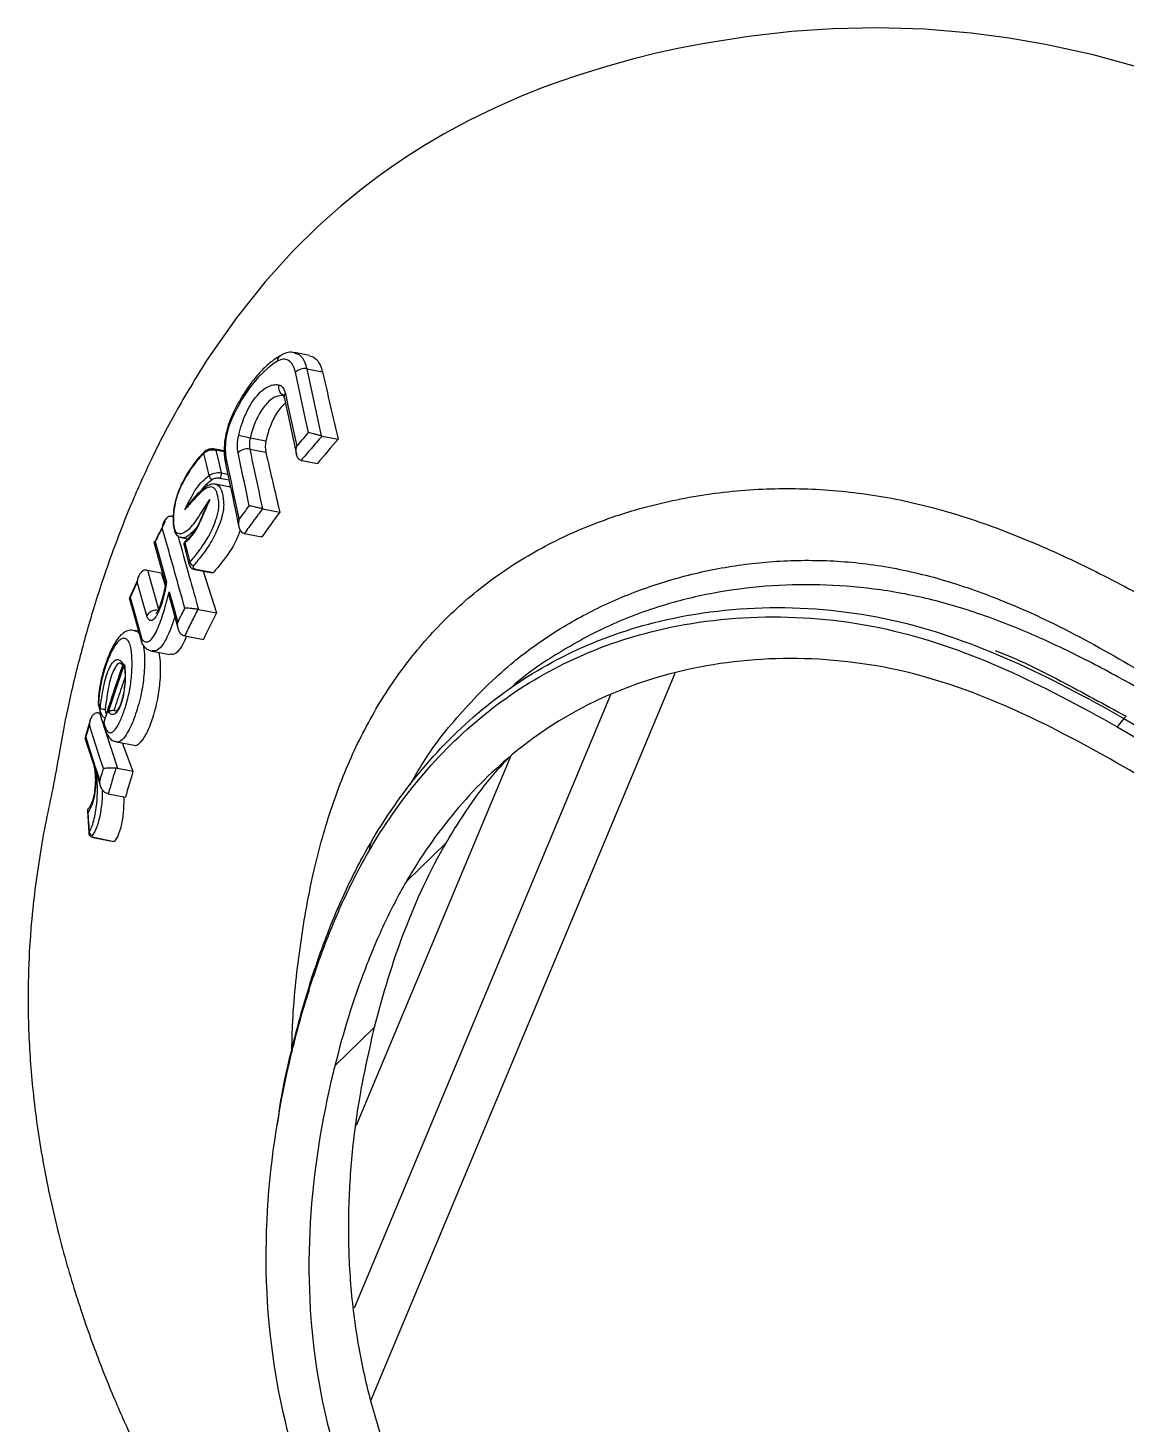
# Paper-space layout '_Trimétrica' of a CAD drawing. Header units: millimetres. Extents: x -50 to 61, y -52 to 56.
# Drawn here: x -50 to -3.5, y -2.8 to 56.3 of the extents above; entities that cross this region are included whole.
import ezdxf

# ---------------------------------------------------------------- set-up
doc = ezdxf.new("R2010")
doc.units = ezdxf.units.MM

psp = doc.layouts.new('_Trimétrica')

# ---------------------------------------------------------------- linework, layer by layer
at = {"color": 7, "linetype": 'Continuous', "lineweight": 25}
for p, q in [((-38.112, 42.408), (-38.744, 42.528)), ((-38.226, 41.842), (-37.565, 41.715)), ((-39.184, 40.632), (-39.185, 40.637)), ((-41.721, 38.366), (-42.114, 38.441)), ((-40.642, 38.444), (-39.965, 38.315)), ((-40.622, 38.919), (-39.956, 38.792)), ((-37.578, 38.995), (-36.899, 38.865)), ((-42.555, 38.335), (-42.669, 38.216)), ((-42.559, 38.339), (-42.556, 38.342)), ((-38.468, 37.964), (-38.442, 37.958)), ((-38.442, 37.958), (-37.775, 37.83)), ((-41.458, 36.838), (-42.09, 36.959)), ((-41.469, 36.892), (-41.52, 36.85)), ((-40.108, 35.921), (-39.371, 35.78)), ((-44.7, 34.508), (-44.204, 32.737)), ((-43.548, 34.705), (-43.259, 34.65)), ((-43.424, 34.363), (-43.201, 33.533)), ((-40.873, 34.865), (-40.127, 34.723)), ((-44.974, 33.316), (-44.496, 31.614)), ((-44.974, 33.316), (-44.392, 33.205)), ((-44.392, 33.205), (-44.22, 32.672)), ((-42.968, 33.35), (-42.214, 33.206)), ((-42.968, 33.35), (-42.967, 33.35)), ((-42.928, 33.367), (-42.178, 33.224)), ((-42.608, 33.282), (-42.051, 31.513)), ((-45.749, 32.15), (-45.211, 30.238)), ((-44.013, 32.057), (-43.669, 30.826)), ((-42.813, 31.659), (-42.051, 31.513)), ((-45.351, 30.737), (-45.513, 30.768)), ((-43.396, 30.534), (-42.606, 30.383)), ((-44.776, 29.887), (-44.022, 29.743)), ((-22.649, 28.947), (-35.512, -1.81)), ((-25.366, 28.041), (-36.227, 2.072)), ((-47.059, 27.652), (-46.958, 27.298)), ((-47.04, 27.721), (-46.966, 27.461)), ((-47.002, 27.274), (-46.943, 27.263)), ((-46.37, 27.381), (-46.284, 27.365)), ((-46.311, 27.353), (-46.311, 27.353)), ((-47.392, 26.974), (-47.615, 26.228)), ((-3.918, 26.682), (-3.92, 26.678)), ((-3.632, 27.04), (-3.918, 26.682)), ((-3.539, 27.131), (-3.632, 27.04)), ((-46.286, 26.048), (-45.536, 25.904)), ((-31.877, 26.458), (-31.97, 26.367)), ((-46.045, 26.002), (-45.586, 24.805)), ((-29.591, 25.455), (-36.137, 9.805)), ((-46.244, 24.931), (-45.586, 24.805)), ((-47.043, 24.438), (-46.956, 24.166)), ((-46.631, 23.853), (-45.903, 23.714)), ((-47.509, 23.127), (-47.449, 22.195)), ((-47.28, 23.521), (-47.264, 23.627)), ((-47.218, 21.99), (-46.397, 21.833)), ((-47.216, 21.989), (-47.218, 21.99)), ((-47.193, 21.995), (-46.38, 21.839)), ((-35.534, 21.753), (-35.603, 21.409)), ((-35.603, 21.409), (-35.599, 21.406)), ((-34.009, 20.145), (-32.317, 21.796)), ((-38.119, 15.718), (-38.174, 15.398)), ((-38.174, 15.398), (-38.17, 15.396)), ((-37.039, 12.336), (-35.356, 13.978)), ((-38.741, 13.499), (-38.793, 13.187)), ((-38.793, 13.187), (-38.789, 13.184))]:
    psp.add_line(p, q, dxfattribs=at)
at = {"color": 8, "linetype": 'Continuous', "lineweight": 25}
for p, q in [((-41.719, 38.323), (-42.076, 38.391)), ((-41.846, 37.437), (-41.574, 37.385)), ((-41.519, 37.125), (-41.91, 37.2)), ((-43.917, 35.597), (-43.885, 35.484)), ((-46.37, 27.381), (-46.309, 27.366)), ((-47.458, 22.194), (-47.445, 22.233))]:
    psp.add_line(p, q, dxfattribs=at)
at = {"color": 7, "linetype": 'Continuous', "lineweight": 25, "flags": 128}
for points in [[(-2.675, 54.518), (-4.932, 55.127), (-6.955, 55.57), (-8.482, 55.836), (-10.102, 56.05), (-12.077, 56.214), (-14.063, 56.272), (-15.955, 56.232), (-17.694, 56.115), (-19.527, 55.91), (-21.47, 55.603), (-22.524, 55.397), (-23.434, 55.197), (-24.433, 54.951), (-25.586, 54.631), (-26.726, 54.277), (-27.599, 53.977), (-28.298, 53.717), (-29.172, 53.367), (-30.247, 52.894), (-31.399, 52.332), (-32.409, 51.787), (-33.272, 51.278), (-34.002, 50.815), (-34.633, 50.388), (-35.207, 49.977), (-35.918, 49.437), (-36.771, 48.739), (-37.754, 47.861), (-38.826, 46.803), (-39.984, 45.524), (-41.207, 43.997), (-42.469, 42.19), (-42.469, 42.19)], [(-38.152, 39.141), (-38.276, 39.714), (-38.705, 41.693)], [(-38.226, 41.842), (-37.784, 39.799), (-37.612, 39.003)], [(-39.135, 40.798), (-39.011, 40.225), (-38.653, 38.561)], [(-39.185, 40.637), (-39.032, 39.922), (-38.666, 38.22)], [(-42.358, 37.319), (-42.463, 37.755), (-42.585, 38.258)], [(-42.076, 38.391), (-41.951, 37.871), (-41.846, 37.437)], [(-41.675, 37.864), (-41.674, 37.861), (-41.674, 37.858)], [(-44.646, 34.515), (-44.498, 33.987), (-44.168, 32.811)], [(-43.392, 34.473), (-43.279, 34.056), (-43.172, 33.658)], [(-45.004, 31.389), (-45.152, 31.917), (-45.408, 32.827)], [(-45.702, 32.155), (-45.553, 31.627), (-45.206, 30.392)], [(-44.052, 32.396), (-43.904, 31.868), (-43.69, 31.104)], [(-47.002, 27.274), (-46.709, 26.368), (-46.244, 24.931)], [(-46.836, 24.917), (-46.997, 25.415), (-47.433, 26.763)], [(-47.623, 26.227), (-47.547, 25.993), (-47.259, 25.103)], [(-47.588, 26.243), (-47.427, 25.745), (-47.258, 25.223)], [(-47.196, 25.032), (-47.065, 24.628), (-46.991, 24.397)], [(-39.44, 10.114), (-39.463, 9.971), (-39.486, 9.827)]]:
    psp.add_lwpolyline(points, dxfattribs=at)
at = {"color": 8, "linetype": 'Continuous', "lineweight": 25, "flags": 128}
psp.add_lwpolyline([(-47.193, 21.995), (-47.207, 21.99), (-47.216, 21.989)], dxfattribs=at)
at = {"color": 8, "linetype": 'Continuous', "lineweight": 25}
for centre, radius, start, end in [((-39.198, 42.177), 0.273, 123.42864, 182.38594), ((-39.002, 40.668), 0.186, 135.55231, 189.64078), ((-41.329, 39.782), 0.0937, 163.11819, 217.18883), ((-42.134, 38.387), 0.0578, 4.42679, 69.32725), ((-42.48, 38.269), 0.105, 138.28293, 185.68354), ((-41.493, 37.888), 0.183, 141.49262, 187.6647), ((-43.277, 34.48), 0.115, 129.63006, 183.83563), ((-42.964, 33.396), 0.046, 266.87436, 321.27868)]:
    psp.add_arc(centre, radius, start, end, dxfattribs=at)
at = {"color": 7, "linetype": 'Continuous', "lineweight": 25}
for centre, radius, start, end in [((-38.325, 41.313), 0.537, 79.36825, 135.00041), ((-39.075, 41.062), 0.358, 163.04776, 254.7106), ((-38.839, 47.344), 8.611, 254.72768, 258.05347), ((-40.745, 37.929), 0.525, 78.75638, 138.04602), ((-42.186, 37.325), 0.173, 181.77019, 257.52073), ((-42.1, 37.379), 0.261, 316.86855, 12.91851), ((-42.994, 33.686), 0.18, 188.88011, 260.58989), ((-44.593, 31.147), 0.477, 78.32714, 149.52661), ((-46.773, 28.008), 0.58, 250.5583, 271.07256), ((-46.766, 26.891), 0.0624, 163.27053, 199.8418), ((-47.283, 22.257), 0.163, 188.57462, 264.85575)]:
    psp.add_arc(centre, radius, start, end, dxfattribs=at)
for points, knots in [([(-42.469, 42.19), (-42.919, 41.463), (-43.773, 40.087), (-44.829, 38.006), (-45.673, 36.119), (-46.328, 34.454), (-46.824, 33.047), (-47.325, 31.49), (-47.838, 29.68), (-48.367, 27.49), (-48.699, 25.651), (-48.952, 24.18), (-49.274, 22.724), (-49.53, 21.285), (-49.752, 19.762), (-49.93, 18.047), (-50.037, 16.07), (-50.026, 13.779), (-49.842, 11.166), (-49.442, 8.34), (-48.834, 5.498), (-48.086, 2.838), (-47.264, 0.439), (-46.415, -1.697), (-45.594, -3.536), (-44.791, -5.181), (-43.953, -6.773), (-42.989, -8.482), (-41.936, -10.22), (-40.92, -11.791), (-40.032, -13.099), (-39.172, -14.322), (-38.262, -15.57), (-37.286, -16.857), (-36.341, -18.06), (-35.441, -19.168), (-34.582, -20.194), (-33.253, -21.74), (-31.33, -23.868), (-28.668, -26.577), (-26.739, -28.452), (-25.676, -29.386), (-25.628, -29.428)], [0, 0, 0, 0, 0.036542, 0.069246, 0.097967, 0.122586, 0.143012, 0.159179, 0.18935, 0.220567, 0.24939, 0.272929, 0.292927, 0.312597, 0.333149, 0.355617, 0.381624, 0.411173, 0.444309, 0.481067, 0.517343, 0.550483, 0.580508, 0.607416, 0.631189, 0.650606, 0.670618, 0.692983, 0.717719, 0.739843, 0.756468, 0.771241, 0.790012, 0.808326, 0.825427, 0.841371, 0.856215, 0.870359, 0.909829, 0.952465, 0.997851, 1, 1, 1, 1]), ([(-39.346, 42.398), (-39.475, 42.315), (-39.763, 42.133), (-40.183, 41.734), (-40.606, 41.232), (-40.994, 40.639), (-41.264, 40.16), (-41.39, 39.863), (-41.414, 39.807)], [0, 0, 0, 0, 0.161233, 0.357544, 0.556673, 0.754476, 0.953874, 1, 1, 1, 1]), ([(-39.47, 42.165), (-39.836, 41.944), (-40.185, 41.625), (-40.847, 40.788), (-41.143, 40.295), (-41.404, 39.725)], [0, 0, 0, 0, 0.5, 0.5, 1, 1, 1, 1]), ([(-38.705, 41.693), (-38.757, 41.934), (-38.862, 42.11), (-39.067, 42.235), (-39.143, 42.254), (-39.303, 42.244), (-39.386, 42.216), (-39.47, 42.165)], [0, 0, 0, 0, 0.5, 0.5, 0.75, 0.75, 1, 1, 1, 1]), ([(-38.75, 42.515), (-38.792, 42.526), (-38.924, 42.561), (-39.136, 42.516), (-39.282, 42.434), (-39.345, 42.398)], [0, 0, 0, 0, 0.208123, 0.656268, 1, 1, 1, 1]), ([(-38.117, 42.387), (-38.04, 42.369), (-37.859, 42.329), (-37.67, 42.069), (-37.595, 41.815), (-37.565, 41.715)], [0, 0, 0, 0, 0.305029, 0.725533, 1, 1, 1, 1]), ([(-41.107, 39.037), (-41.035, 39.35), (-40.934, 39.653), (-40.752, 40.059), (-40.685, 40.189), (-40.545, 40.427), (-40.471, 40.535), (-40.316, 40.73), (-40.234, 40.817), (-40.071, 40.962), (-39.988, 41.021), (-39.821, 41.113), (-39.737, 41.144), (-39.575, 41.177), (-39.495, 41.179), (-39.418, 41.166)], [0, 0, 0, 0, 0.25, 0.25, 0.375, 0.375, 0.5, 0.5, 0.625, 0.625, 0.75, 0.75, 0.875, 0.875, 1, 1, 1, 1]), ([(-39.418, 41.166), (-39.351, 41.155), (-39.291, 41.116), (-39.194, 40.99), (-39.158, 40.904), (-39.135, 40.798)], [0, 0, 0, 0, 0.5, 0.5, 1, 1, 1, 1]), ([(-39.128, 40.371), (-39.18, 40.335), (-39.357, 40.211), (-39.625, 39.78), (-39.844, 39.255), (-39.928, 38.908), (-39.956, 38.792)], [0, 0, 0, 0, 0.143973, 0.487105, 0.829563, 1, 1, 1, 1]), ([(-39.22, 40.74), (-39.221, 40.741), (-39.23, 40.748), (-39.205, 40.72), (-39.192, 40.657), (-39.187, 40.632)], [0, 0, 0, 0, 0.114731, 0.637087, 1, 1, 1, 1]), ([(-41.413, 39.806), (-41.43, 39.773), (-41.511, 39.619), (-41.609, 39.292), (-41.701, 38.853), (-41.731, 38.415), (-41.722, 38.079), (-41.678, 37.912), (-41.666, 37.865)], [0, 0, 0, 0, 0.057879, 0.273366, 0.485939, 0.699029, 0.91544, 1, 1, 1, 1]), ([(-41.404, 39.725), (-41.524, 39.463), (-41.611, 39.152), (-41.672, 38.692), (-41.681, 38.542), (-41.676, 38.254), (-41.662, 38.122), (-41.637, 38.002)], [0, 0, 0, 0, 0.5, 0.5, 0.75, 0.75, 1, 1, 1, 1]), ([(-41.135, 38.28), (-41.158, 38.386), (-41.167, 38.507), (-41.157, 38.767), (-41.139, 38.902), (-41.107, 39.037)], [0, 0, 0, 0, 0.5, 0.5, 1, 1, 1, 1]), ([(-38.653, 38.561), (-38.577, 38.651), (-38.5, 38.741), (-38.422, 38.831), (-38.333, 38.934), (-38.243, 39.038), (-38.152, 39.141)], [0, 0, 0, 0, 0.0004459593, 0.0004459593, 0.0004459593, 0.0009607484, 0.0009607484, 0.0009607484, 0.0009607484]), ([(-37.612, 39.003), (-37.664, 39.017), (-37.72, 39.032), (-37.828, 39.06), (-37.879, 39.074), (-38.02, 39.11), (-38.097, 39.128), (-38.152, 39.141)], [0, 0, 0, 0, 0.25, 0.25, 0.5, 0.5, 1, 1, 1, 1]), ([(-42.114, 38.441), (-42.114, 38.441), (-42.152, 38.452), (-42.243, 38.454), (-42.376, 38.438), (-42.485, 38.402), (-42.534, 38.356), (-42.552, 38.339)], [0, 0, 0, 0, 0.00244, 0.262777, 0.533242, 0.825866, 1, 1, 1, 1]), ([(-40.642, 38.444), (-40.498, 37.764), (-40.354, 37.084), (-40.21, 36.403), (-40.176, 36.243), (-40.142, 36.082), (-40.108, 35.921)], [0, 0, 0, 0, 0.002672109, 0.002672109, 0.002672109, 0.0033034, 0.0033034, 0.0033034, 0.0033034]), ([(-38.468, 37.964), (-38.519, 37.977), (-38.563, 38.01), (-38.629, 38.099), (-38.65, 38.153), (-38.69, 38.323), (-38.683, 38.446), (-38.653, 38.561)], [0, 0, 0, 0, 0.25, 0.25, 0.5, 0.5, 1, 1, 1, 1]), ([(-37.578, 38.995), (-37.736, 38.817), (-37.892, 38.638), (-38.046, 38.459), (-38.188, 38.295), (-38.329, 38.129), (-38.468, 37.964)], [0, 0, 0, 0, 0.00088878, 0.00088878, 0.00088878, 0.001707212, 0.001707212, 0.001707212, 0.001707212]), ([(-42.669, 38.216), (-42.725, 38.16), (-42.904, 37.98), (-43.167, 37.605), (-43.427, 37.173), (-43.62, 36.778), (-43.753, 36.409), (-43.843, 36.031), (-43.891, 35.661), (-43.894, 35.322), (-43.859, 35.046), (-43.781, 34.842), (-43.654, 34.728), (-43.572, 34.716), (-43.541, 34.712)], [0, 0, 0, 0, 0.0746443, 0.2396492, 0.3792594, 0.4742503, 0.5604944, 0.6406926, 0.7162467, 0.7889158, 0.8560875, 0.9117396, 0.96711, 1, 1, 1, 1]), ([(-42.585, 38.258), (-42.738, 38.113), (-42.885, 37.943), (-43.167, 37.557), (-43.302, 37.343), (-43.496, 36.988), (-43.558, 36.864), (-43.671, 36.594), (-43.723, 36.446), (-43.807, 36.133), (-43.84, 35.965), (-43.877, 35.634), (-43.882, 35.467), (-43.866, 35.241), (-43.856, 35.169), (-43.826, 35.043), (-43.806, 34.989), (-43.754, 34.917), (-43.724, 34.895), (-43.66, 34.87), (-43.627, 34.867), (-43.525, 34.872), (-43.455, 34.894), (-43.313, 34.975), (-43.24, 35.032), (-43.099, 35.173), (-43.028, 35.257), (-42.888, 35.447), (-42.82, 35.555), (-42.614, 35.878), (-42.474, 36.092), (-42.333, 36.306)], [0, 0, 0, 0, 0.125, 0.125, 0.25, 0.25, 0.3125, 0.3125, 0.375, 0.375, 0.4375, 0.4375, 0.5, 0.5, 0.53125, 0.53125, 0.5625, 0.5625, 0.59375, 0.59375, 0.625, 0.625, 0.6875, 0.6875, 0.75, 0.75, 0.8125, 0.8125, 0.875, 0.875, 1, 1, 1, 1]), ([(-42.076, 38.391), (-42.165, 38.409), (-42.272, 38.404), (-42.46, 38.355), (-42.54, 38.311), (-42.585, 38.258)], [0, 0, 0, 0, 0.5, 0.5, 1, 1, 1, 1]), ([(-41.674, 37.858), (-41.623, 37.62), (-41.432, 36.716), (-41.241, 35.813), (-41.101, 35.147)], [0, 0, 0, 0, 0.263476, 1, 1, 1, 1]), ([(-41.637, 38.002), (-41.492, 37.322), (-41.348, 36.641), (-41.205, 35.961), (-41.169, 35.791), (-41.133, 35.621), (-41.097, 35.451)], [0, 0, 0, 0, 0.002671984, 0.002671984, 0.002671984, 0.003339843, 0.003339843, 0.003339843, 0.003339843]), ([(-40.662, 36.044), (-40.702, 36.235), (-40.742, 36.426), (-40.783, 36.617), (-40.9, 37.171), (-41.018, 37.726), (-41.135, 38.28)], [0, 0, 0, 0, 0.00075, 0.00075, 0.00075, 0.002928262, 0.002928262, 0.002928262, 0.002928262]), ([(-39.965, 38.315), (-39.866, 37.893), (-39.767, 37.47), (-39.569, 36.625), (-39.471, 36.203), (-39.371, 35.78)], [0, 0, 0, 0, 0.5, 0.5, 1, 1, 1, 1]), ([(-43.39, 35.884), (-43.313, 36.033), (-43.235, 36.182), (-43.116, 36.405), (-43.076, 36.48), (-42.996, 36.628), (-42.955, 36.697), (-42.825, 36.887), (-42.734, 36.992), (-42.548, 37.173), (-42.454, 37.248), (-42.358, 37.319)], [0, 0, 0, 0, 0.25, 0.25, 0.375, 0.375, 0.5, 0.5, 0.75, 0.75, 1, 1, 1, 1]), ([(-42.358, 37.319), (-42.313, 37.367), (-42.232, 37.407), (-42.043, 37.451), (-41.935, 37.454), (-41.846, 37.437)], [0, 0, 0, 0, 0.5, 0.5, 1, 1, 1, 1]), ([(-43.172, 33.658), (-43.11, 33.731), (-43.047, 33.806), (-42.921, 33.961), (-42.859, 34.04), (-42.671, 34.29), (-42.547, 34.47), (-42.365, 34.782), (-42.305, 34.896), (-42.191, 35.139), (-42.138, 35.269), (-42.065, 35.478), (-42.043, 35.549), (-42.002, 35.695), (-41.984, 35.771), (-41.957, 35.923), (-41.948, 36.001), (-41.948, 36.144), (-41.955, 36.211), (-41.981, 36.401), (-42.005, 36.521), (-42.06, 36.669), (-42.082, 36.711), (-42.133, 36.776), (-42.162, 36.8), (-42.254, 36.846), (-42.322, 36.845), (-42.46, 36.801), (-42.531, 36.757), (-42.737, 36.599), (-42.87, 36.454), (-43.133, 36.17), (-43.262, 36.027), (-43.39, 35.884)], [0, 0, 0, 0, 0.0625, 0.0625, 0.125, 0.125, 0.25, 0.25, 0.3125, 0.3125, 0.375, 0.375, 0.40625, 0.40625, 0.4375, 0.4375, 0.46875, 0.46875, 0.5, 0.5, 0.5625, 0.5625, 0.59375, 0.59375, 0.625, 0.625, 0.6875, 0.6875, 0.75, 0.75, 0.875, 0.875, 1, 1, 1, 1]), ([(-42.566, 36.79), (-42.616, 36.752), (-42.77, 36.636), (-42.946, 36.44), (-43.069, 36.301), (-43.101, 36.264)], [0, 0, 0, 0, 0.264384, 0.808753, 1, 1, 1, 1]), ([(-42.11, 36.955), (-42.12, 36.958), (-42.19, 36.984), (-42.331, 36.935), (-42.466, 36.873), (-42.543, 36.809), (-42.566, 36.79)], [0, 0, 0, 0, 0.059375, 0.422265, 0.822635, 1, 1, 1, 1]), ([(-41.91, 37.2), (-41.965, 37.211), (-42.031, 37.211), (-42.146, 37.194), (-42.195, 37.177), (-42.223, 37.156)], [0, 0, 0, 0, 0.5, 0.5, 1, 1, 1, 1]), ([(-38.862, 12.925), (-38.854, 13.292), (-38.822, 14.78), (-38.547, 17.308), (-38.023, 20.367), (-37.255, 23.167), (-36.265, 25.698), (-35.006, 28.02), (-33.477, 30.116), (-31.674, 31.966), (-29.596, 33.55), (-27.246, 34.843), (-24.658, 35.829), (-21.878, 36.492), (-19.021, 36.803), (-16.146, 36.765), (-13.299, 36.389), (-10.447, 35.643), (-7.615, 34.584), (-4.802, 33.278), (-1.459, 31.493), (2.396, 29.193), (6.775, 26.478), (10.985, 23.991), (15.048, 21.882), (18.927, 20.044), (22.849, 18.299), (26.368, 16.775), (29.473, 15.418), (32.12, 14.245), (34.348, 13.117), (36.091, 12.017), (37.369, 11.023), (38.473, 9.895), (39.385, 8.606), (39.741, 7.67), (39.923, 7.191)], [0, 0, 0, 0, 0.011294, 0.045768, 0.079768, 0.110223, 0.140278, 0.170045, 0.199672, 0.229347, 0.259295, 0.28976, 0.320723, 0.351908, 0.383041, 0.411849, 0.44029, 0.46839, 0.496493, 0.52487, 0.553616, 0.599463, 0.645776, 0.692017, 0.731184, 0.770364, 0.809778, 0.849596, 0.876437, 0.903421, 0.92958, 0.944468, 0.958655, 0.972294, 0.985824, 1, 1, 1, 1]), ([(-42.333, 36.306), (-42.417, 36.12), (-42.5, 35.934), (-42.623, 35.655), (-42.664, 35.561), (-42.746, 35.375), (-42.786, 35.281), (-43.002, 34.853), (-43.199, 34.635), (-43.392, 34.473)], [0, 0, 0, 0, 0.25, 0.25, 0.375, 0.375, 0.5, 0.5, 1, 1, 1, 1]), ([(-43.39, 35.884), (-43.323, 35.982), (-43.236, 36.109), (-43.122, 36.231), (-43.096, 36.259)], [0, 0, 0, 0, 0.769331, 1, 1, 1, 1]), ([(-42.374, 36.254), (-42.403, 36.192), (-42.457, 36.075), (-42.508, 35.957), (-42.532, 35.902)], [0, 0, 0, 0, 0.53197, 1, 1, 1, 1]), ([(-43.947, 35.602), (-44.002, 35.608), (-44.057, 35.594), (-44.153, 35.536), (-44.194, 35.495), (-44.295, 35.353), (-44.333, 35.237), (-44.346, 35.12)], [0, 0, 0, 0, 0.25, 0.25, 0.5, 0.5, 1, 1, 1, 1]), ([(-42.532, 35.902), (-42.595, 35.756), (-42.71, 35.488), (-42.884, 35.118), (-43.068, 34.849), (-43.225, 34.674), (-43.321, 34.598), (-43.353, 34.573)], [0, 0, 0, 0, 0.247776, 0.45374, 0.666929, 0.891881, 1, 1, 1, 1]), ([(-41.097, 35.451), (-41.026, 35.549), (-40.955, 35.647), (-40.883, 35.744), (-40.81, 35.844), (-40.736, 35.944), (-40.662, 36.044)], [0, 0, 0, 0, 0.0004729517, 0.0004729517, 0.0004729517, 0.0009567223, 0.0009567223, 0.0009567223, 0.0009567223]), ([(-40.098, 35.919), (-40.231, 35.743), (-40.363, 35.567), (-40.493, 35.39), (-40.621, 35.215), (-40.747, 35.04), (-40.872, 34.865)], [0, 0, 0, 0, 0.000856119, 0.000856119, 0.000856119, 0.001701371, 0.001701371, 0.001701371, 0.001701371]), ([(-40.108, 35.921), (-40.161, 35.933), (-40.221, 35.946), (-40.334, 35.971), (-40.388, 35.983), (-40.534, 36.015), (-40.61, 36.032), (-40.662, 36.044)], [0, 0, 0, 0, 0.25, 0.25, 0.5, 0.5, 1, 1, 1, 1]), ([(-44.22, 35.381), (-44.355, 35.13), (-44.512, 34.836), (-44.648, 34.54), (-44.668, 34.498)], [0, 0, 0, 0, 0.856463, 1, 1, 1, 1]), ([(-44.346, 35.12), (-44.393, 35.026), (-44.439, 34.933), (-44.486, 34.84), (-44.54, 34.731), (-44.593, 34.623), (-44.646, 34.515)], [0, 0, 0, 0, 0.0003995513, 0.0003995513, 0.0003995513, 0.0008630711, 0.0008630711, 0.0008630711, 0.0008630711]), ([(-43.389, 31.709), (-43.669, 32.709), (-43.95, 33.709), (-44.23, 34.709), (-44.269, 34.846), (-44.307, 34.983), (-44.346, 35.12)], [0, 0, 0, 0, 0.004265101, 0.004265101, 0.004265101, 0.004849306, 0.004849306, 0.004849306, 0.004849306]), ([(-41.046, 35.003), (-41.114, 34.829), (-41.283, 34.402), (-41.621, 33.905), (-41.931, 33.508), (-42.118, 33.293), (-42.178, 33.224)], [0, 0, 0, 0, 0.214079, 0.527108, 0.848815, 1, 1, 1, 1]), ([(-41.097, 35.451), (-41.101, 35.427), (-41.109, 35.383), (-41.114, 35.324), (-41.115, 35.229), (-41.101, 35.123), (-41.058, 35.016), (-41.01, 34.944), (-40.949, 34.889), (-40.898, 34.873), (-40.873, 34.865)], [0, 0, 0, 0, 0.102703, 0.186212, 0.250529, 0.499413, 0.632452, 0.749888, 0.879112, 1, 1, 1, 1]), ([(-44.646, 34.515), (-44.65, 34.515), (-44.661, 34.515), (-44.69, 34.514), (-44.694, 34.511), (-44.697, 34.508)], [0, 0, 0, 0, 0.119871, 0.324533, 1, 1, 1, 1]), ([(-43.352, 34.567), (-43.371, 34.548), (-43.407, 34.513), (-43.435, 34.437), (-43.427, 34.387), (-43.424, 34.363)], [0, 0, 0, 0, 0.362696, 0.690671, 1, 1, 1, 1]), ([(-33.852, 24.227), (-33.7, 24.5), (-33.073, 25.627), (-31.673, 27.374), (-29.803, 29.24), (-27.851, 30.667), (-25.928, 31.749), (-23.86, 32.614), (-21.672, 33.248), (-19.38, 33.644), (-16.998, 33.781), (-14.536, 33.641), (-12.013, 33.153), (-9.479, 32.343), (-6.666, 31.134), (-3.618, 29.483), (-0.353, 27.463), (2.866, 25.356), (6.084, 23.254), (9.359, 21.276), (12.7, 19.481), (16.088, 17.872), (20.634, 15.891), (24.674, 14.259), (28.184, 12.841), (30.018, 12.053), (31.61, 11.26), (32.945, 10.465), (33.891, 9.796), (34.428, 9.314), (34.634, 9.129)], [0, 0, 0, 0, 0.014099, 0.058097, 0.101941, 0.135058, 0.16832, 0.201581, 0.234696, 0.267584, 0.300547, 0.333392, 0.366474, 0.399719, 0.432878, 0.478343, 0.523858, 0.569137, 0.614414, 0.659787, 0.705153, 0.750479, 0.795814, 0.886374, 0.910734, 0.93509, 0.959395, 0.974898, 0.990379, 1, 1, 1, 1]), ([(-45.018, 33.322), (-45.074, 33.327), (-45.129, 33.31), (-45.225, 33.25), (-45.265, 33.207), (-45.363, 33.062), (-45.398, 32.945), (-45.408, 32.827)], [0, 0, 0, 0, 0.25, 0.25, 0.5, 0.5, 1, 1, 1, 1]), ([(-43.199, 33.535), (-43.198, 33.531), (-43.196, 33.5), (-43.159, 33.448), (-43.094, 33.393), (-43.028, 33.36), (-42.979, 33.355), (-42.966, 33.354)], [0, 0, 0, 0, 0.03444, 0.302705, 0.564309, 0.880049, 1, 1, 1, 1]), ([(-43.024, 33.508), (-43.048, 33.48), (-43.052, 33.45), (-43.018, 33.398), (-42.98, 33.377), (-42.928, 33.367)], [0, 0, 0, 0, 0.5, 0.5, 1, 1, 1, 1]), ([(-42.178, 33.224), (-42.185, 33.217), (-42.197, 33.205), (-42.209, 33.207), (-42.214, 33.208)], [0, 0, 0, 0, 0.586955, 1, 1, 1, 1]), ([(-45.404, 32.863), (-45.497, 32.666), (-45.61, 32.427), (-45.708, 32.187), (-45.725, 32.145)], [0, 0, 0, 0, 0.825442, 1, 1, 1, 1]), ([(-45.408, 32.827), (-45.453, 32.726), (-45.497, 32.626), (-45.541, 32.525), (-45.595, 32.402), (-45.649, 32.278), (-45.702, 32.155)], [0, 0, 0, 0, 0.0004288727, 0.0004288727, 0.0004288727, 0.0009533956, 0.0009533956, 0.0009533956, 0.0009533956]), ([(-44.168, 32.811), (-44.187, 32.691), (-44.205, 32.571), (-44.252, 32.341), (-44.279, 32.229), (-44.339, 32.012), (-44.371, 31.907), (-44.44, 31.71), (-44.477, 31.617), (-44.557, 31.448), (-44.598, 31.374), (-44.686, 31.256), (-44.731, 31.213), (-44.822, 31.174), (-44.867, 31.176), (-44.946, 31.241), (-44.98, 31.303), (-45.004, 31.389)], [0, 0, 0, 0, 0.125, 0.125, 0.25, 0.25, 0.375, 0.375, 0.5, 0.5, 0.625, 0.625, 0.75, 0.75, 0.875, 0.875, 1, 1, 1, 1]), ([(-44.206, 32.757), (-44.217, 32.689), (-44.248, 32.482), (-44.328, 32.149), (-44.432, 31.825), (-44.53, 31.606), (-44.589, 31.506), (-44.618, 31.479), (-44.611, 31.484), (-44.611, 31.484)], [0, 0, 0, 0, 0.1208064, 0.3622717, 0.6153671, 0.7871603, 0.9082966, 0.9931378, 1, 1, 1, 1]), ([(-44.168, 32.811), (-44.172, 32.807), (-44.183, 32.797), (-44.199, 32.779), (-44.2, 32.765), (-44.2, 32.756)], [0, 0, 0, 0, 0.225484, 0.536484, 1, 1, 1, 1]), ([(-2.52, 28.045), (-3.302, 28.481), (-4.848, 29.344), (-7.188, 30.479), (-9.525, 31.427), (-11.876, 32.135), (-14.22, 32.562), (-16.538, 32.736), (-18.804, 32.673), (-20.999, 32.385), (-23.226, 31.845), (-25.446, 31.019), (-27.584, 29.837), (-28.969, 28.914), (-29.58, 28.333), (-29.609, 28.306)], [0, 0, 0, 0, 0.081786, 0.161666, 0.240153, 0.318171, 0.397053, 0.47568, 0.555051, 0.634637, 0.71386, 0.807591, 0.901267, 0.995412, 1, 1, 1, 1]), ([(-45.746, 32.15), (-45.741, 32.152), (-45.735, 32.155), (-45.706, 32.155), (-45.702, 32.155)], [0, 0, 0, 0, 0.870677, 1, 1, 1, 1]), ([(-45.206, 30.392), (-45.16, 30.329), (-45.108, 30.295), (-44.998, 30.276), (-44.942, 30.291), (-44.826, 30.366), (-44.77, 30.427), (-44.66, 30.591), (-44.607, 30.693), (-44.458, 31.024), (-44.369, 31.282), (-44.245, 31.69), (-44.206, 31.83), (-44.13, 32.113), (-44.091, 32.254), (-44.052, 32.396)], [0, 0, 0, 0, 0.125, 0.125, 0.25, 0.25, 0.375, 0.375, 0.5, 0.5, 0.75, 0.75, 0.875, 0.875, 1, 1, 1, 1]), ([(-44.008, 32.058), (-44.03, 32.159), (-44.055, 32.272), (-44.052, 32.384), (-44.052, 32.396)], [0, 0, 0, 0, 0.898977, 1, 1, 1, 1]), ([(-35.534, 21.753), (-35.461, 21.878), (-35.387, 22.003), (-33.97, 24.344), (-32.269, 26.311), (-28.228, 29.408), (-25.889, 30.532), (-20.12, 31.911), (-16.569, 31.951), (-9.938, 30.37), (-6.823, 28.857), (-3.632, 27.04)], [0, 0, 0, 0, 0.012839, 0.012839, 0.242297, 0.242297, 0.471754, 0.471754, 0.747104, 0.747104, 1, 1, 1, 1]), ([(-43.69, 31.104), (-43.637, 31.212), (-43.583, 31.321), (-43.529, 31.429), (-43.483, 31.523), (-43.436, 31.616), (-43.389, 31.709)], [0, 0, 0, 0, 0.0004639313, 0.0004639313, 0.0004639313, 0.0008633374, 0.0008633374, 0.0008633374, 0.0008633374]), ([(-42.836, 31.663), (-42.928, 31.482), (-43.019, 31.302), (-43.109, 31.122), (-43.206, 30.926), (-43.302, 30.73), (-43.396, 30.534)], [0.000000852, 0.000000852, 0.000000852, 0.000000852, 0.000773262, 0.000773262, 0.000773262, 0.00161133, 0.00161133, 0.00161133, 0.00161133]), ([(-42.836, 31.663), (-42.891, 31.67), (-42.953, 31.677), (-43.07, 31.689), (-43.125, 31.694), (-43.27, 31.706), (-43.343, 31.709), (-43.389, 31.709)], [0, 0, 0, 0, 0.25, 0.25, 0.5, 0.5, 1, 1, 1, 1]), ([(-35.603, 21.409), (-35.53, 21.534), (-35.457, 21.658), (-34.048, 23.988), (-32.357, 25.944), (-28.343, 29.025), (-26.021, 30.142), (-20.294, 31.516), (-16.766, 31.556), (-10.196, 29.994), (-7.101, 28.494), (-3.918, 26.682)], [0, 0, 0, 0, 0.012839, 0.012839, 0.242297, 0.242297, 0.471754, 0.471754, 0.747104, 0.747104, 1, 1, 1, 1]), ([(-45.513, 30.753), (-45.554, 30.764), (-45.672, 30.797), (-45.87, 30.737), (-46.064, 30.615), (-46.241, 30.424), (-46.42, 30.141), (-46.61, 29.731), (-46.783, 29.264), (-46.919, 28.775), (-47.004, 28.328), (-47.049, 27.959), (-47.056, 27.745), (-47.058, 27.676)], [0, 0, 0, 0, 0.036231, 0.105518, 0.175944, 0.256191, 0.361208, 0.493602, 0.649743, 0.764072, 0.865222, 0.956658, 1, 1, 1, 1]), ([(-43.431, 30.542), (-43.483, 30.556), (-43.529, 30.587), (-43.602, 30.668), (-43.63, 30.718), (-43.69, 30.875), (-43.701, 30.992), (-43.69, 31.104)], [0, 0, 0, 0, 0.25, 0.25, 0.5, 0.5, 1, 1, 1, 1]), ([(-46.825, 26.87), (-46.781, 26.697), (-46.724, 26.552), (-46.621, 26.444), (-46.584, 26.428), (-46.509, 26.428), (-46.472, 26.445), (-46.397, 26.502), (-46.36, 26.543), (-46.288, 26.641), (-46.252, 26.698), (-46.148, 26.888), (-46.083, 27.036), (-45.959, 27.362), (-45.899, 27.541), (-45.819, 27.83), (-45.794, 27.929), (-45.748, 28.138), (-45.726, 28.247), (-45.689, 28.468), (-45.673, 28.581), (-45.647, 28.813), (-45.638, 28.931), (-45.626, 29.163), (-45.623, 29.279), (-45.624, 29.507), (-45.629, 29.622), (-45.646, 29.838), (-45.659, 29.94), (-45.696, 30.127), (-45.721, 30.207), (-45.783, 30.327), (-45.819, 30.366), (-45.895, 30.418), (-45.935, 30.429), (-46.015, 30.428), (-46.056, 30.416), (-46.137, 30.372), (-46.177, 30.339), (-46.256, 30.257), (-46.295, 30.206), (-46.371, 30.094), (-46.407, 30.033), (-46.514, 29.833), (-46.581, 29.681), (-46.708, 29.358), (-46.768, 29.188), (-46.877, 28.819), (-46.926, 28.617), (-46.983, 28.297), (-46.999, 28.186), (-47.025, 27.957), (-47.035, 27.839), (-47.04, 27.721)], [0, 0, 0, 0, 0.0625, 0.0625, 0.09375, 0.09375, 0.125, 0.125, 0.15625, 0.15625, 0.1875, 0.1875, 0.25, 0.25, 0.3125, 0.3125, 0.34375, 0.34375, 0.375, 0.375, 0.40625, 0.40625, 0.4375, 0.4375, 0.46875, 0.46875, 0.5, 0.5, 0.53125, 0.53125, 0.5625, 0.5625, 0.59375, 0.59375, 0.625, 0.625, 0.65625, 0.65625, 0.6875, 0.6875, 0.71875, 0.71875, 0.75, 0.75, 0.8125, 0.8125, 0.875, 0.875, 0.9375, 0.9375, 0.96875, 0.96875, 1, 1, 1, 1]), ([(-45.171, 30.161), (-45.173, 30.163), (-45.2, 30.188), (-45.218, 30.253), (-45.222, 30.331), (-45.21, 30.376), (-45.206, 30.392)], [0, 0, 0, 0, 0.039437, 0.455823, 0.814782, 1, 1, 1, 1]), ([(-45.169, 30.162), (-45.159, 30.147), (-45.117, 30.082), (-44.994, 29.958), (-44.85, 29.914), (-44.781, 29.892)], [0, 0, 0, 0, 0.1386088, 0.5817937, 1, 1, 1, 1]), ([(-43.323, 30.52), (-43.329, 30.501), (-43.405, 30.29), (-43.581, 29.977), (-43.821, 29.728), (-43.965, 29.756), (-44.018, 29.766)], [0, 0, 0, 0, 0.0364845, 0.4067259, 0.7805732, 1, 1, 1, 1]), ([(-44.484, 29.832), (-44.467, 29.706), (-44.417, 29.34), (-44.435, 28.646), (-44.547, 27.775), (-44.777, 26.949), (-45.049, 26.297), (-45.306, 25.975), (-45.464, 25.857), (-45.531, 25.907), (-45.535, 25.909)], [0, 0, 0, 0, 0.075805, 0.221415, 0.366456, 0.559234, 0.759268, 0.890288, 0.994924, 1, 1, 1, 1]), ([(-3.916, 25.154), (-6.94, 26.875), (-9.879, 28.299), (-16.119, 29.783), (-19.469, 29.745), (-24.908, 28.44), (-27.114, 27.379), (-30.926, 24.453), (-32.532, 22.594), (-33.87, 20.382), (-33.94, 20.264), (-34.009, 20.145)], [0.7180504, 0.7180504, 0.7180504, 0.7180504, 0.760959, 0.760959, 0.8076771, 0.8076771, 0.8466089, 0.8466089, 0.8855407, 0.8855407, 0.887719, 0.887719, 0.887719, 0.887719]), ([(-9.069, 29.908), (-9.06, 29.904), (-8.122, 29.567), (-6.269, 28.626), (-4.456, 27.633), (-3.539, 27.131)], [0, 0, 0, 0, 0.005135, 0.496498, 1, 1, 1, 1]), ([(-46.966, 27.461), (-46.937, 27.777), (-46.892, 28.075), (-46.803, 28.498), (-46.77, 28.635), (-46.696, 28.888), (-46.656, 29.006), (-46.566, 29.218), (-46.519, 29.309), (-46.416, 29.45), (-46.362, 29.498), (-46.255, 29.541), (-46.2, 29.534), (-46.098, 29.473), (-46.051, 29.412), (-46.003, 29.356)], [0, 0, 0, 0, 0.25, 0.25, 0.375, 0.375, 0.5, 0.5, 0.625, 0.625, 0.75, 0.75, 0.875, 0.875, 1, 1, 1, 1]), ([(-45.947, 29.324), (-45.928, 29.198), (-45.917, 29.06), (-45.911, 28.776), (-45.916, 28.627), (-45.941, 28.337), (-45.961, 28.192), (-46.013, 27.924), (-46.046, 27.799), (-46.157, 27.467), (-46.25, 27.309), (-46.393, 27.21), (-46.441, 27.199), (-46.534, 27.224), (-46.579, 27.26), (-46.62, 27.319)], [0, 0, 0, 0, 0.125, 0.125, 0.25, 0.25, 0.375, 0.375, 0.5, 0.5, 0.75, 0.75, 0.875, 0.875, 1, 1, 1, 1]), ([(-46.62, 27.319), (-46.511, 27.66), (-46.4, 28.001), (-46.285, 28.342), (-46.176, 28.669), (-46.063, 28.997), (-45.947, 29.324)], [0, 0, 0, 0, 0.001359736, 0.001359736, 0.001359736, 0.00266502, 0.00266502, 0.00266502, 0.00266502]), ([(-45.948, 29.206), (-45.942, 29.162), (-45.92, 29.013), (-45.92, 28.71), (-45.946, 28.339), (-46.007, 27.984), (-46.093, 27.683), (-46.191, 27.463), (-46.289, 27.353), (-46.299, 27.353), (-46.303, 27.352)], [0, 0, 0, 0, 0.059647, 0.197687, 0.337515, 0.477639, 0.618077, 0.756207, 0.889152, 1, 1, 1, 1]), ([(-46.097, 29.37), (-46.096, 29.371), (-46.093, 29.374), (-46.049, 29.332), (-46.02, 29.304)], [0, 0, 0, 0, 0.331127, 1, 1, 1, 1]), ([(-45.947, 29.324), (-45.948, 29.316), (-45.951, 29.277), (-45.945, 29.239), (-45.941, 29.207)], [0, 0, 0, 0, 0.184372, 1, 1, 1, 1]), ([(-47.078, 27.281), (-47.135, 27.282), (-47.189, 27.261), (-47.281, 27.194), (-47.319, 27.149), (-47.406, 26.999), (-47.432, 26.88), (-47.433, 26.763)], [0, 0, 0, 0, 0.25, 0.25, 0.5, 0.5, 1, 1, 1, 1]), ([(-47.04, 27.721), (-47.044, 27.716), (-47.056, 27.701), (-47.057, 27.686), (-47.057, 27.676)], [0, 0, 0, 0, 0.3261624, 1, 1, 1, 1]), ([(-46.95, 27.292), (-46.946, 27.275), (-46.935, 27.215), (-46.873, 27.137), (-46.807, 27.077), (-46.766, 27.068), (-46.762, 27.067)], [0, 0, 0, 0, 0.167323, 0.584364, 0.954513, 1, 1, 1, 1]), ([(-46.389, 27.383), (-46.416, 27.385), (-46.446, 27.381), (-46.496, 27.371), (-46.518, 27.364), (-46.574, 27.345), (-46.602, 27.332), (-46.62, 27.319)], [0, 0, 0, 0, 0.25, 0.25, 0.5, 0.5, 1, 1, 1, 1]), ([(-47.433, 26.763), (-47.454, 26.695), (-47.474, 26.628), (-47.494, 26.561), (-47.526, 26.455), (-47.557, 26.349), (-47.588, 26.243)], [0, 0, 0, 0, 0.0002708639, 0.0002708639, 0.0002708639, 0.0006972593, 0.0006972593, 0.0006972593, 0.0006972593]), ([(-46.826, 26.909), (-46.836, 26.872), (-46.848, 26.829), (-46.835, 26.789), (-46.833, 26.782)], [0, 0, 0, 0, 0.843875, 1, 1, 1, 1]), ([(-46.83, 26.757), (-46.829, 26.753), (-46.8, 26.631), (-46.736, 26.443), (-46.606, 26.233), (-46.457, 26.094), (-46.334, 26.069), (-46.285, 26.059)], [0, 0, 0, 0, 0.01083, 0.385772, 0.627588, 0.851404, 1, 1, 1, 1]), ([(-3.918, 26.682), (-2.49, 25.869), (-1.059, 25.002), (2.657, 22.741), (4.933, 21.344), (8.41, 19.344), (9.579, 18.693), (13.997, 16.344), (17.306, 14.806), (20.712, 13.379)], [0, 0, 0, 0, 0.177926, 0.177926, 0.463835, 0.463835, 0.606789, 0.606789, 1, 1, 1, 1]), ([(-3.632, 27.04), (-2.2, 26.224), (-0.767, 25.356), (2.949, 23.094), (5.224, 21.699), (8.695, 19.703), (9.861, 19.053), (14.269, 16.71), (17.572, 15.175), (20.974, 13.751)], [0, 0, 0, 0, 0.177926, 0.177926, 0.463835, 0.463835, 0.606789, 0.606789, 1, 1, 1, 1]), ([(-47.588, 26.243), (-47.591, 26.242), (-47.612, 26.238), (-47.633, 26.233), (-47.622, 26.229), (-47.621, 26.228)], [0, 0, 0, 0, 0.142752, 0.925238, 1, 1, 1, 1]), ([(-47.445, 22.233), (-47.406, 22.287), (-47.37, 22.356), (-47.302, 22.52), (-47.271, 22.616), (-47.186, 22.931), (-47.142, 23.185), (-47.105, 23.59), (-47.096, 23.731), (-47.09, 24.009), (-47.091, 24.149), (-47.105, 24.423), (-47.116, 24.555), (-47.149, 24.805), (-47.17, 24.924), (-47.196, 25.032)], [0, 0, 0, 0, 0.125, 0.125, 0.25, 0.25, 0.5, 0.5, 0.625, 0.625, 0.75, 0.75, 0.875, 0.875, 1, 1, 1, 1]), ([(-47.258, 25.223), (-47.225, 25.114), (-47.2, 24.983), (-47.167, 24.693), (-47.16, 24.535), (-47.165, 24.222), (-47.177, 24.063), (-47.217, 23.772), (-47.245, 23.636), (-47.28, 23.521)], [0, 0, 0, 0, 0.25, 0.25, 0.5, 0.5, 0.75, 0.75, 1, 1, 1, 1]), ([(-47.258, 25.223), (-47.266, 25.191), (-47.276, 25.15), (-47.259, 25.114), (-47.255, 25.106)], [0, 0, 0, 0, 0.761487, 1, 1, 1, 1]), ([(-47.26, 25.104), (-47.246, 25.053), (-47.216, 24.94), (-47.187, 24.683), (-47.175, 24.476), (-47.181, 24.369), (-47.181, 24.365)], [0, 0, 0, 0, 0.277426, 0.618609, 0.985443, 1, 1, 1, 1]), ([(-47.196, 25.032), (-47.184, 24.985), (-47.142, 24.828), (-47.108, 24.628), (-47.049, 24.468), (-47.039, 24.439)], [0, 0, 0, 0, 0.257713, 0.868439, 1, 1, 1, 1]), ([(-46.991, 24.397), (-46.959, 24.504), (-46.928, 24.61), (-46.896, 24.717), (-46.876, 24.784), (-46.856, 24.85), (-46.836, 24.917)], [0, 0, 0, 0, 0.0004292577, 0.0004292577, 0.0004292577, 0.000697425, 0.000697425, 0.000697425, 0.000697425]), ([(-46.309, 24.938), (-46.367, 24.94), (-46.429, 24.94), (-46.545, 24.939), (-46.598, 24.937), (-46.735, 24.931), (-46.799, 24.924), (-46.836, 24.917)], [0, 0, 0, 0, 0.25, 0.25, 0.5, 0.5, 1, 1, 1, 1]), ([(-46.309, 24.938), (-46.358, 24.778), (-46.406, 24.618), (-46.454, 24.458), (-46.514, 24.257), (-46.573, 24.055), (-46.631, 23.853)], [0.000006885, 0.000006885, 0.000006885, 0.000006885, 0.000650314, 0.000650314, 0.000650314, 0.001461974, 0.001461974, 0.001461974, 0.001461974]), ([(-32.317, 21.796), (-32.007, 22.3), (-31.385, 23.31), (-30.503, 24.491), (-29.903, 25.135), (-29.703, 25.35)], [0, 0, 0, 0, 0.3989038, 0.7994632, 1, 1, 1, 1]), ([(19.481, 12.517), (16.245, 13.872), (13.101, 15.334), (8.904, 17.565), (7.794, 18.184), (4.492, 20.084), (2.329, 21.41), (-1.201, 23.558), (-2.56, 24.382), (-3.916, 25.154)], [0.887719, 0.887719, 0.887719, 0.887719, 0.9318691, 0.9318691, 0.9479202, 0.9479202, 0.9800223, 0.9800223, 1, 1, 1, 1]), ([(-47.181, 24.365), (-47.186, 24.261), (-47.195, 24.048), (-47.235, 23.789), (-47.269, 23.674), (-47.282, 23.631)], [0, 0, 0, 0, 0.373571, 0.765654, 1, 1, 1, 1]), ([(-46.71, 23.874), (-46.808, 23.908), (-46.88, 23.995), (-46.97, 24.184), (-46.991, 24.292), (-46.991, 24.397)], [0, 0, 0, 0, 0.5, 0.5, 1, 1, 1, 1]), ([(-45.98, 23.729), (-45.979, 23.568), (-45.975, 23.186), (-46.05, 22.626), (-46.184, 22.128), (-46.309, 21.911), (-46.377, 21.842), (-46.38, 21.839)], [0, 0, 0, 0, 0.190292, 0.453792, 0.721242, 0.990246, 1, 1, 1, 1]), ([(-47.455, 23.247), (-47.467, 23.239), (-47.51, 23.207), (-47.523, 23.142), (-47.513, 23.085), (-47.499, 23.058), (-47.496, 23.053)], [0, 0, 0, 0, 0.155774, 0.597218, 0.922325, 1, 1, 1, 1]), ([(-47.496, 23.053), (-47.49, 22.956), (-47.484, 22.859), (-47.478, 22.762), (-47.467, 22.586), (-47.456, 22.409), (-47.445, 22.233)], [0, 0, 0, 0, 0.0002984604, 0.0002984604, 0.0002984604, 0.0008426413, 0.0008426413, 0.0008426413, 0.0008426413]), ([(-47.28, 23.627), (-47.281, 23.626), (-47.306, 23.534), (-47.361, 23.401), (-47.437, 23.27), (-47.451, 23.258), (-47.457, 23.252)], [0, 0, 0, 0, 0.004962, 0.373061, 0.71625, 1, 1, 1, 1]), ([(-47.457, 22.196), (-47.456, 22.181), (-47.454, 22.143), (-47.422, 22.09), (-47.373, 22.045), (-47.308, 22.01), (-47.249, 21.998), (-47.216, 21.991)], [0, 0, 0, 0, 0.127075, 0.316419, 0.500152, 0.719424, 1, 1, 1, 1]), ([(-47.298, 22.094), (-47.314, 22.073), (-47.314, 22.053), (-47.277, 22.018), (-47.241, 22.004), (-47.193, 21.995)], [0, 0, 0, 0, 0.5, 0.5, 1, 1, 1, 1]), ([(-46.38, 21.839), (-46.385, 21.834), (-46.39, 21.829), (-46.396, 21.833), (-46.397, 21.833)], [0, 0, 0, 0, 0.936579, 1, 1, 1, 1]), ([(-38.174, 15.398), (-37.956, 16.096), (-37.72, 16.783), (-37.201, 18.145), (-36.917, 18.82), (-36.299, 20.139), (-35.964, 20.784), (-35.603, 21.409)], [0.2550946, 0.2550946, 0.2550946, 0.2550946, 0.5000856, 0.5000856, 0.7500428, 0.7500428, 1, 1, 1, 1]), ([(-38.119, 15.718), (-37.9, 16.418), (-37.663, 17.107), (-37.141, 18.474), (-36.856, 19.152), (-36.234, 20.477), (-35.898, 21.125), (-35.534, 21.753)], [0.2550946, 0.2550946, 0.2550946, 0.2550946, 0.5000856, 0.5000856, 0.7500428, 0.7500428, 1, 1, 1, 1]), ([(-35.356, 13.978), (-35.008, 15.369), (-34.59, 16.727), (-33.59, 19.349), (-33.005, 20.608), (-32.317, 21.796)], [0, 0, 0, 0, 0.5, 0.5, 1, 1, 1, 1]), ([(-34.009, 20.145), (-34.352, 19.552), (-34.67, 18.939), (-35.257, 17.686), (-35.527, 17.045), (-36.273, 15.085), (-36.69, 13.728), (-37.039, 12.336)], [0, 0, 0, 0, 0.25, 0.25, 0.5, 0.5, 1, 1, 1, 1]), ([(15.795, -36.919), (15.701, -37.005), (15.164, -37.492), (13.943, -38.13), (12.165, -38.773), (10.15, -39.009), (8.157, -38.854), (6.249, -38.47), (4.466, -37.965), (2.674, -37.346), (0.128, -36.343), (-3.149, -34.823), (-7.117, -32.64), (-11.024, -30.188), (-14.695, -27.655), (-18.125, -25.097), (-21.305, -22.497), (-24.374, -19.696), (-26.893, -17.075), (-28.883, -14.716), (-30.412, -12.685), (-31.812, -10.548), (-33.041, -8.345), (-34.086, -6.103), (-34.952, -3.828), (-35.635, -1.507), (-36.138, 0.929), (-36.422, 3.439), (-36.484, 6.015), (-36.334, 8.556), (-35.983, 11.232), (-35.578, 13.007), (-35.356, 13.978)], [0, 0, 0, 0, 0.005675, 0.032201, 0.059386, 0.085956, 0.11343, 0.135528, 0.157806, 0.180437, 0.203131, 0.254422, 0.306094, 0.358628, 0.411343, 0.456996, 0.502784, 0.549177, 0.595895, 0.624076, 0.652399, 0.681257, 0.710349, 0.738542, 0.766955, 0.796071, 0.825433, 0.858206, 0.891259, 0.925009, 0.958934, 1, 1, 1, 1]), ([(29.507, -11.694), (28.661, -13.408), (27.804, -15.118), (25.752, -19.272), (24.571, -21.732), (22.883, -25.835), (22.298, -27.409), (21.142, -30.504), (20.565, -32.031), (18.605, -36.435), (17.008, -39.124), (13.767, -41.365), (12.862, -41.816), (10.955, -42.419), (9.954, -42.571), (6.748, -42.566), (4.348, -41.957), (0.075, -40.431), (-1.773, -39.633), (-5.376, -37.883), (-7.147, -36.92), (-10.645, -34.848), (-12.373, -33.741), (-15.785, -31.426), (-17.473, -30.224), (-22.431, -26.484), (-25.592, -23.803), (-31.323, -17.91), (-33.866, -14.696), (-37.659, -7.859), (-38.949, -4.252), (-40.322, 3.952), (-39.911, 8.567), (-38.845, 12.98), (-38.819, 13.084), (-38.793, 13.187)], [0, 0, 0, 0, 0.053216, 0.053216, 0.128129, 0.128129, 0.173077, 0.173077, 0.218025, 0.218025, 0.30792, 0.30792, 0.337886, 0.337886, 0.367851, 0.367851, 0.427781, 0.427781, 0.472729, 0.472729, 0.517677, 0.517677, 0.562419, 0.562419, 0.607162, 0.607162, 0.696647, 0.696647, 0.787363, 0.787363, 0.877259, 0.877259, 0.99712, 0.99712, 1, 1, 1, 1]), ([(-39.426, 10.109), (-39.411, 10.235), (-39.265, 11.4), (-38.988, 12.51), (-38.741, 13.499)], [0, 0, 0, 0, 0.108362, 1, 1, 1, 1]), ([(-37.039, 12.336), (-37.063, 12.238), (-37.088, 12.139), (-38.101, 7.947), (-38.491, 3.564), (-37.187, -4.227), (-35.961, -7.653), (-32.359, -14.146), (-29.944, -17.199), (-24.5, -22.797), (-21.498, -25.343), (-16.789, -28.896), (-15.186, -30.037), (-11.944, -32.236), (-10.303, -33.288), (-6.98, -35.255), (-5.298, -36.17), (-1.876, -37.832), (-0.121, -38.59), (3.937, -40.039), (6.217, -40.618), (9.261, -40.622), (10.212, -40.478), (12.023, -39.906), (12.882, -39.477), (15.96, -37.349), (17.476, -34.795), (19.338, -30.612), (19.887, -29.162), (20.984, -26.221), (21.54, -24.726), (23.143, -20.829), (24.265, -18.492), (26.214, -14.546), (27.029, -12.921), (27.832, -11.294)], [0.155314, 0.155314, 0.155314, 0.155314, 0.1568108, 0.1568108, 0.2191017, 0.2191017, 0.2658198, 0.2658198, 0.3129644, 0.3129644, 0.3594693, 0.3594693, 0.3827218, 0.3827218, 0.4059743, 0.4059743, 0.4293333, 0.4293333, 0.4526924, 0.4526924, 0.4838378, 0.4838378, 0.4994106, 0.4994106, 0.5149833, 0.5149833, 0.5617014, 0.5617014, 0.5850605, 0.5850605, 0.6084196, 0.6084196, 0.6473514, 0.6473514, 0.6750075, 0.6750075, 0.6750075, 0.6750075])]:
    psp.add_open_spline(points, degree=3, knots=knots, dxfattribs=at)
at = {"color": 8, "linetype": 'Continuous', "lineweight": 25}
for points, knots in [([(-38.749, 42.507), (-38.676, 42.491), (-38.502, 42.452), (-38.324, 42.194), (-38.254, 41.942), (-38.226, 41.842)], [0, 0, 0, 0, 0.304127, 0.723976, 1, 1, 1, 1]), ([(-39.208, 40.71), (-39.318, 40.707), (-39.552, 40.701), (-39.928, 40.402), (-40.273, 39.913), (-40.502, 39.38), (-40.592, 39.034), (-40.622, 38.919)], [0, 0, 0, 0, 0.204314, 0.43213, 0.659872, 0.887242, 1, 1, 1, 1]), ([(-42.091, 36.956), (-42.044, 36.94), (-41.944, 36.907), (-41.814, 36.663), (-41.746, 36.33), (-41.742, 35.961), (-41.8, 35.651), (-41.919, 35.254), (-42.148, 34.717), (-42.491, 34.169), (-42.798, 33.774), (-42.977, 33.564), (-43.024, 33.508)], [0, 0, 0, 0, 0.067033, 0.14046, 0.26067, 0.316668, 0.369709, 0.442548, 0.566047, 0.74605, 0.932961, 1, 1, 1, 1]), ([(-42.223, 37.156), (-42.302, 37.094), (-42.458, 36.97), (-42.624, 36.814), (-42.702, 36.69), (-42.711, 36.675)], [0, 0, 0, 0, 0.474238, 0.937982, 1, 1, 1, 1]), ([(-42.9, 35.112), (-43.002, 34.996), (-43.209, 34.761), (-43.435, 34.661), (-43.537, 34.709), (-43.546, 34.713)], [0, 0, 0, 0, 0.4688287, 0.954701, 1, 1, 1, 1]), ([(-43.688, 34.781), (-43.526, 34.202), (-43.234, 33.161), (-42.942, 32.12), (-42.813, 31.659)], [0, 0, 0, 0, 0.55668, 1, 1, 1, 1]), ([(-43.392, 34.473), (-43.403, 34.457), (-43.43, 34.42), (-43.426, 34.383), (-43.424, 34.363)], [0, 0, 0, 0, 0.4318678, 1, 1, 1, 1]), ([(-43.195, 33.535), (-43.2, 33.55), (-43.212, 33.59), (-43.187, 33.633), (-43.172, 33.658)], [0, 0, 0, 0, 0.392974, 1, 1, 1, 1]), ([(-43.818, 31.359), (-43.838, 31.289), (-43.945, 30.929), (-44.112, 30.513), (-44.348, 30.112), (-44.555, 29.892), (-44.706, 29.896), (-44.777, 29.897)], [0, 0, 0, 0, 0.084891, 0.437843, 0.567253, 0.795697, 1, 1, 1, 1]), ([(-45.517, 30.743), (-45.484, 30.745), (-45.412, 30.75), (-45.351, 30.666), (-45.319, 30.621)], [0, 0, 0, 0, 0.460246, 1, 1, 1, 1]), ([(-45.153, 30.172), (-45.134, 30.044), (-45.106, 29.866), (-45.09, 29.394), (-45.114, 28.78), (-45.262, 27.902), (-45.505, 27.094), (-45.778, 26.463), (-46.035, 26.13), (-46.2, 26.009), (-46.274, 26.053), (-46.283, 26.059)], [0, 0, 0, 0, 0.0792801, 0.1100865, 0.2588925, 0.3953188, 0.577377, 0.7647772, 0.882505, 0.9857934, 1, 1, 1, 1]), ([(-46.102, 29.362), (-46.11, 29.367), (-46.172, 29.403), (-46.298, 29.291), (-46.467, 28.973), (-46.649, 28.354), (-46.72, 27.773), (-46.762, 27.428)], [0, 0, 0, 0, 0.029328, 0.204803, 0.382561, 0.633376, 1, 1, 1, 1]), ([(-45.925, 28.772), (-45.987, 28.593), (-46.147, 28.131), (-46.298, 27.668), (-46.389, 27.384), (-46.389, 27.383)], [0, 0, 0, 0, 0.386108, 0.999103, 1, 1, 1, 1]), ([(-46.953, 27.291), (-46.956, 27.296), (-46.98, 27.345), (-46.973, 27.406), (-46.966, 27.461)], [0, 0, 0, 0, 0.093796, 1, 1, 1, 1]), ([(-46.762, 27.428), (-46.761, 27.392), (-46.76, 27.329), (-46.733, 27.264), (-46.71, 27.242), (-46.707, 27.239)], [0, 0, 0, 0, 0.516959, 0.917786, 1, 1, 1, 1]), ([(-46.825, 26.87), (-46.835, 26.835), (-46.846, 26.795), (-46.83, 26.762), (-46.828, 26.757)], [0, 0, 0, 0, 0.867345, 1, 1, 1, 1]), ([(-46.883, 24.016), (-46.886, 23.881), (-46.893, 23.522), (-46.971, 22.963), (-47.11, 22.416), (-47.235, 22.201), (-47.298, 22.094)], [0, 0, 0, 0, 0.16775, 0.445205, 0.722595, 1, 1, 1, 1])]:
    psp.add_open_spline(points, degree=3, knots=knots, dxfattribs=at)
at = {"color": 7, "linetype": 'Continuous', "lineweight": 25}
for points in [[(-37.565, 41.715), (-37.343, 40.765), (-37.12, 39.815), (-36.899, 38.865)], [(-40.622, 38.919), (-40.663, 38.751), (-40.67, 38.577), (-40.642, 38.444)], [(-39.956, 38.792), (-39.993, 38.622), (-39.996, 38.448), (-39.965, 38.315)], [(-36.899, 38.865), (-37.198, 38.522), (-37.49, 38.177), (-37.775, 37.83)], [(-37.612, 39.003), (-37.601, 39), (-37.589, 38.997), (-37.578, 38.995)], [(-43.947, 35.602), (-43.937, 35.601), (-43.927, 35.599), (-43.917, 35.597)], [(-39.371, 35.78), (-39.629, 35.429), (-39.881, 35.076), (-40.127, 34.723)], [(-45.018, 33.322), (-45.003, 33.321), (-44.988, 33.319), (-44.974, 33.316)], [(-42.813, 31.659), (-42.82, 31.66), (-42.828, 31.661), (-42.836, 31.663)], [(-42.051, 31.513), (-42.241, 31.137), (-42.426, 30.76), (-42.606, 30.383)], [(-43.396, 30.534), (-43.408, 30.536), (-43.42, 30.539), (-43.431, 30.542)], [(-46.003, 29.356), (-46.295, 28.528), (-46.568, 27.699), (-46.825, 26.87)], [(-47.078, 27.281), (-47.052, 27.281), (-47.026, 27.279), (-47.002, 27.274)], [(-46.389, 27.383), (-46.383, 27.383), (-46.376, 27.382), (-46.37, 27.381)], [(-46.244, 24.931), (-46.265, 24.935), (-46.287, 24.937), (-46.309, 24.938)], [(-45.586, 24.805), (-45.695, 24.441), (-45.801, 24.078), (-45.903, 23.714)], [(-46.631, 23.853), (-46.657, 23.858), (-46.684, 23.865), (-46.71, 23.874)], [(-47.28, 23.521), (-47.343, 23.319), (-47.416, 23.159), (-47.496, 23.053)], [(-38.793, 13.187), (-38.606, 13.934), (-38.4, 14.672), (-38.174, 15.398)], [(-38.741, 13.499), (-38.553, 14.249), (-38.346, 14.989), (-38.119, 15.718)]]:
    psp.add_open_spline(points, degree=3, dxfattribs=at)

doc.saveas('drawing.dxf')
